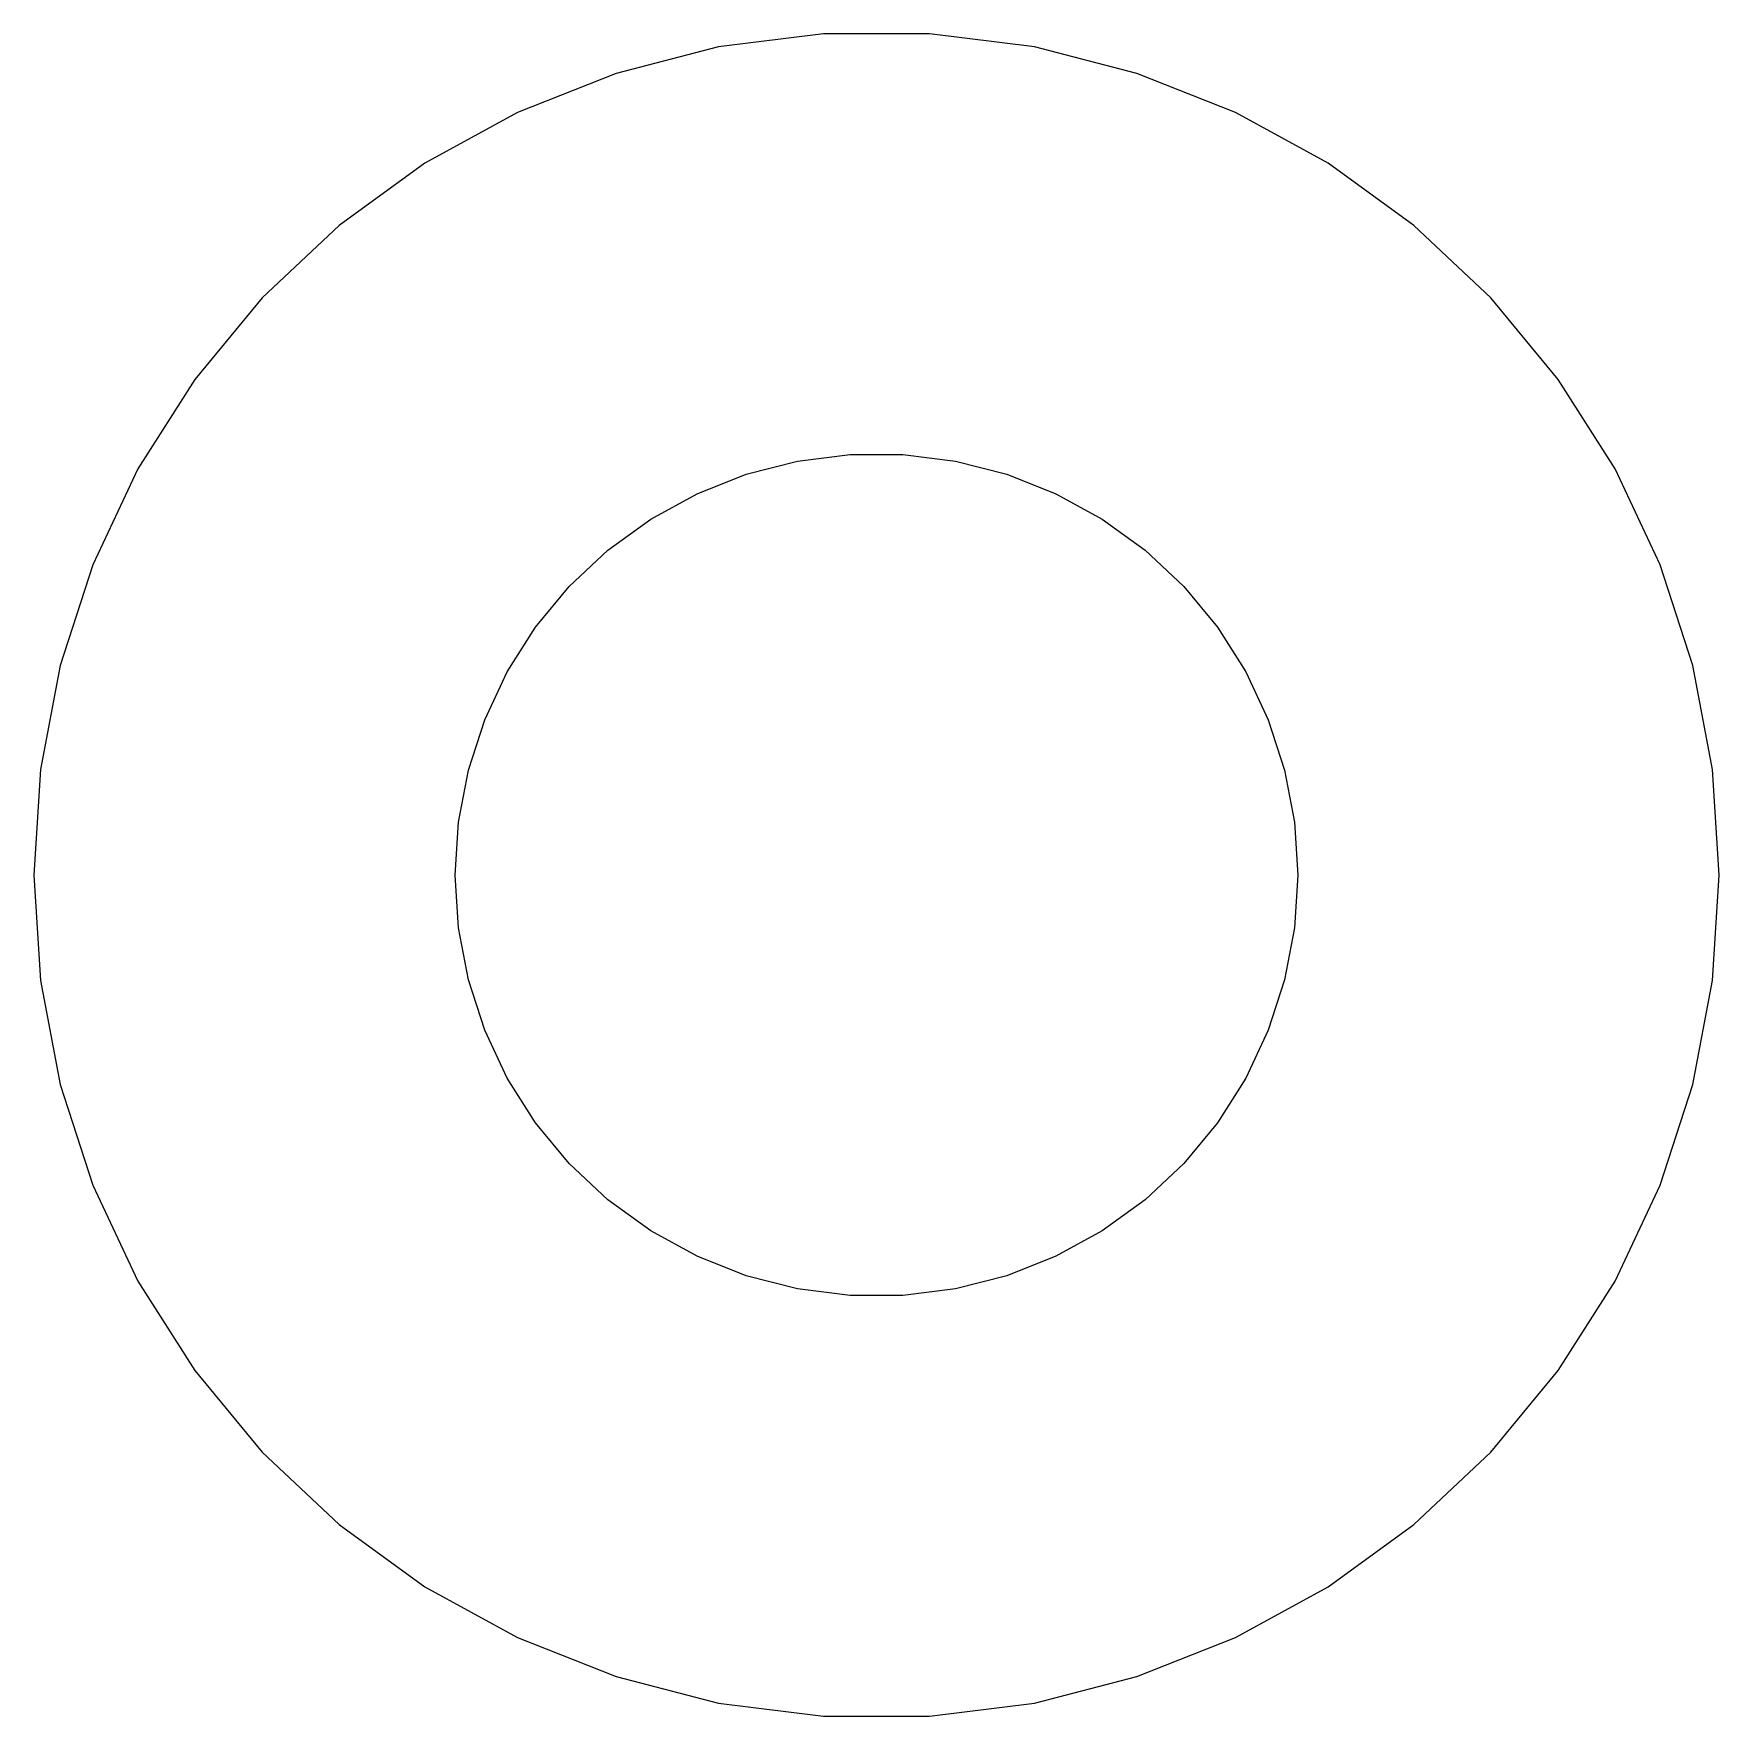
# Model space of a CAD drawing. Header units: metres. Extents: x -7 to 7, y 103 to 223.
# Drawn here: x -3 to 3, y 217.01 to 222.99 of the extents above.
import ezdxf

# ---------------------------------------------------------------- set-up
doc = ezdxf.new("R2010")
doc.units = ezdxf.units.M

msp = doc.modelspace()

# ---------------------------------------------------------------- linework, layer by layer
for p, q in [((-0.18837, 222.994), (-0.562134, 222.947)), ((0.18837, 222.994), (-0.18837, 222.994)), ((0.562134, 222.947), (0.18837, 222.994)), ((-0.562134, 222.947), (-0.927048, 222.853)), ((0.927048, 222.853), (0.562134, 222.947)), ((-0.927048, 222.853), (-1.27733, 222.714)), ((1.27733, 222.714), (0.927048, 222.853)), ((-1.27733, 222.714), (-1.60747, 222.533)), ((1.60747, 222.533), (1.27733, 222.714)), ((-1.60747, 222.533), (-1.91226, 222.312)), ((1.91226, 222.312), (1.60747, 222.533)), ((-1.91226, 222.312), (-2.1869, 222.054)), ((2.1869, 222.054), (1.91226, 222.312)), ((-2.1869, 222.054), (-2.42705, 221.763)), ((2.42705, 221.763), (2.1869, 222.054)), ((-2.42705, 221.763), (-2.62891, 221.445)), ((2.62891, 221.445), (2.42705, 221.763)), ((-0.463516, 221.427), (-0.281067, 221.473)), ((-0.281067, 221.473), (-0.094177, 221.497)), ((-0.094177, 221.497), (0.094177, 221.497)), ((0.094177, 221.497), (0.281067, 221.473)), ((0.281067, 221.473), (0.463516, 221.427)), ((-2.62891, 221.445), (-2.78932, 221.104)), ((-0.638657, 221.357), (-0.463516, 221.427)), ((0.463516, 221.427), (0.638657, 221.357)), ((2.78932, 221.104), (2.62891, 221.445)), ((-0.803726, 221.266), (-0.638657, 221.357)), ((0.638657, 221.357), (0.803726, 221.266)), ((-0.956131, 221.156), (-0.803726, 221.266)), ((0.803726, 221.266), (0.956131, 221.156)), ((-2.78932, 221.104), (-2.90575, 220.746)), ((-1.09344, 221.027), (-0.956131, 221.156)), ((0.956131, 221.156), (1.09344, 221.027)), ((2.90575, 220.746), (2.78932, 221.104)), ((-1.21352, 220.882), (-1.09344, 221.027)), ((1.09344, 221.027), (1.21352, 220.882)), ((-1.31445, 220.723), (-1.21352, 220.882)), ((1.21352, 220.882), (1.31445, 220.723)), ((-2.90575, 220.746), (-2.97633, 220.376)), ((2.97633, 220.376), (2.90575, 220.746)), ((-1.39465, 220.552), (-1.31445, 220.723)), ((1.31445, 220.723), (1.39465, 220.552)), ((-1.45287, 220.373), (-1.39465, 220.552)), ((1.39465, 220.552), (1.45287, 220.373)), ((-2.97633, 220.376), (-3, 220)), ((-1.48816, 220.188), (-1.45287, 220.373)), ((1.45287, 220.373), (1.48816, 220.188)), ((3, 220), (2.97633, 220.376)), ((-1.5, 220), (-1.48816, 220.188)), ((1.48816, 220.188), (1.5, 220)), ((-3, 220), (-2.97633, 219.624)), ((-1.48816, 219.812), (-1.5, 220)), ((1.5, 220), (1.48816, 219.812)), ((2.97633, 219.624), (3, 220)), ((-1.45287, 219.627), (-1.48816, 219.812)), ((1.48816, 219.812), (1.45287, 219.627)), ((-2.97633, 219.624), (-2.90575, 219.254)), ((-1.39465, 219.448), (-1.45287, 219.627)), ((1.45287, 219.627), (1.39465, 219.448)), ((2.90575, 219.254), (2.97633, 219.624)), ((-1.31445, 219.277), (-1.39465, 219.448)), ((1.39465, 219.448), (1.31445, 219.277)), ((-2.90575, 219.254), (-2.78932, 218.896)), ((-1.21352, 219.118), (-1.31445, 219.277)), ((1.31445, 219.277), (1.21352, 219.118)), ((2.78932, 218.896), (2.90575, 219.254)), ((-1.09344, 218.973), (-1.21352, 219.118)), ((1.21352, 219.118), (1.09344, 218.973)), ((-0.956131, 218.844), (-1.09344, 218.973)), ((1.09344, 218.973), (0.956131, 218.844)), ((-2.78932, 218.896), (-2.62891, 218.555)), ((2.62891, 218.555), (2.78932, 218.896)), ((-0.803726, 218.734), (-0.956131, 218.844)), ((0.956131, 218.844), (0.803726, 218.734)), ((-0.638657, 218.643), (-0.803726, 218.734)), ((0.803726, 218.734), (0.638657, 218.643)), ((-0.463516, 218.573), (-0.638657, 218.643)), ((0.638657, 218.643), (0.463516, 218.573)), ((-2.62891, 218.555), (-2.42705, 218.237)), ((-0.281067, 218.527), (-0.463516, 218.573)), ((-0.094177, 218.503), (-0.281067, 218.527)), ((0.281067, 218.527), (0.094177, 218.503)), ((0.463516, 218.573), (0.281067, 218.527)), ((2.42705, 218.237), (2.62891, 218.555)), ((0.094177, 218.503), (-0.094177, 218.503)), ((-2.42705, 218.237), (-2.1869, 217.946)), ((2.1869, 217.946), (2.42705, 218.237)), ((-2.1869, 217.946), (-1.91226, 217.688)), ((1.91226, 217.688), (2.1869, 217.946)), ((-1.91226, 217.688), (-1.60747, 217.467)), ((1.60747, 217.467), (1.91226, 217.688)), ((-1.60747, 217.467), (-1.27733, 217.286)), ((1.27733, 217.286), (1.60747, 217.467)), ((-1.27733, 217.286), (-0.927048, 217.147)), ((0.927048, 217.147), (1.27733, 217.286)), ((-0.927048, 217.147), (-0.562134, 217.053)), ((0.562134, 217.053), (0.927048, 217.147)), ((-0.562134, 217.053), (-0.18837, 217.006)), ((0.18837, 217.006), (0.562134, 217.053)), ((-0.18837, 217.006), (0.18837, 217.006))]:
    msp.add_line(p, q)

doc.saveas('drawing.dxf')
